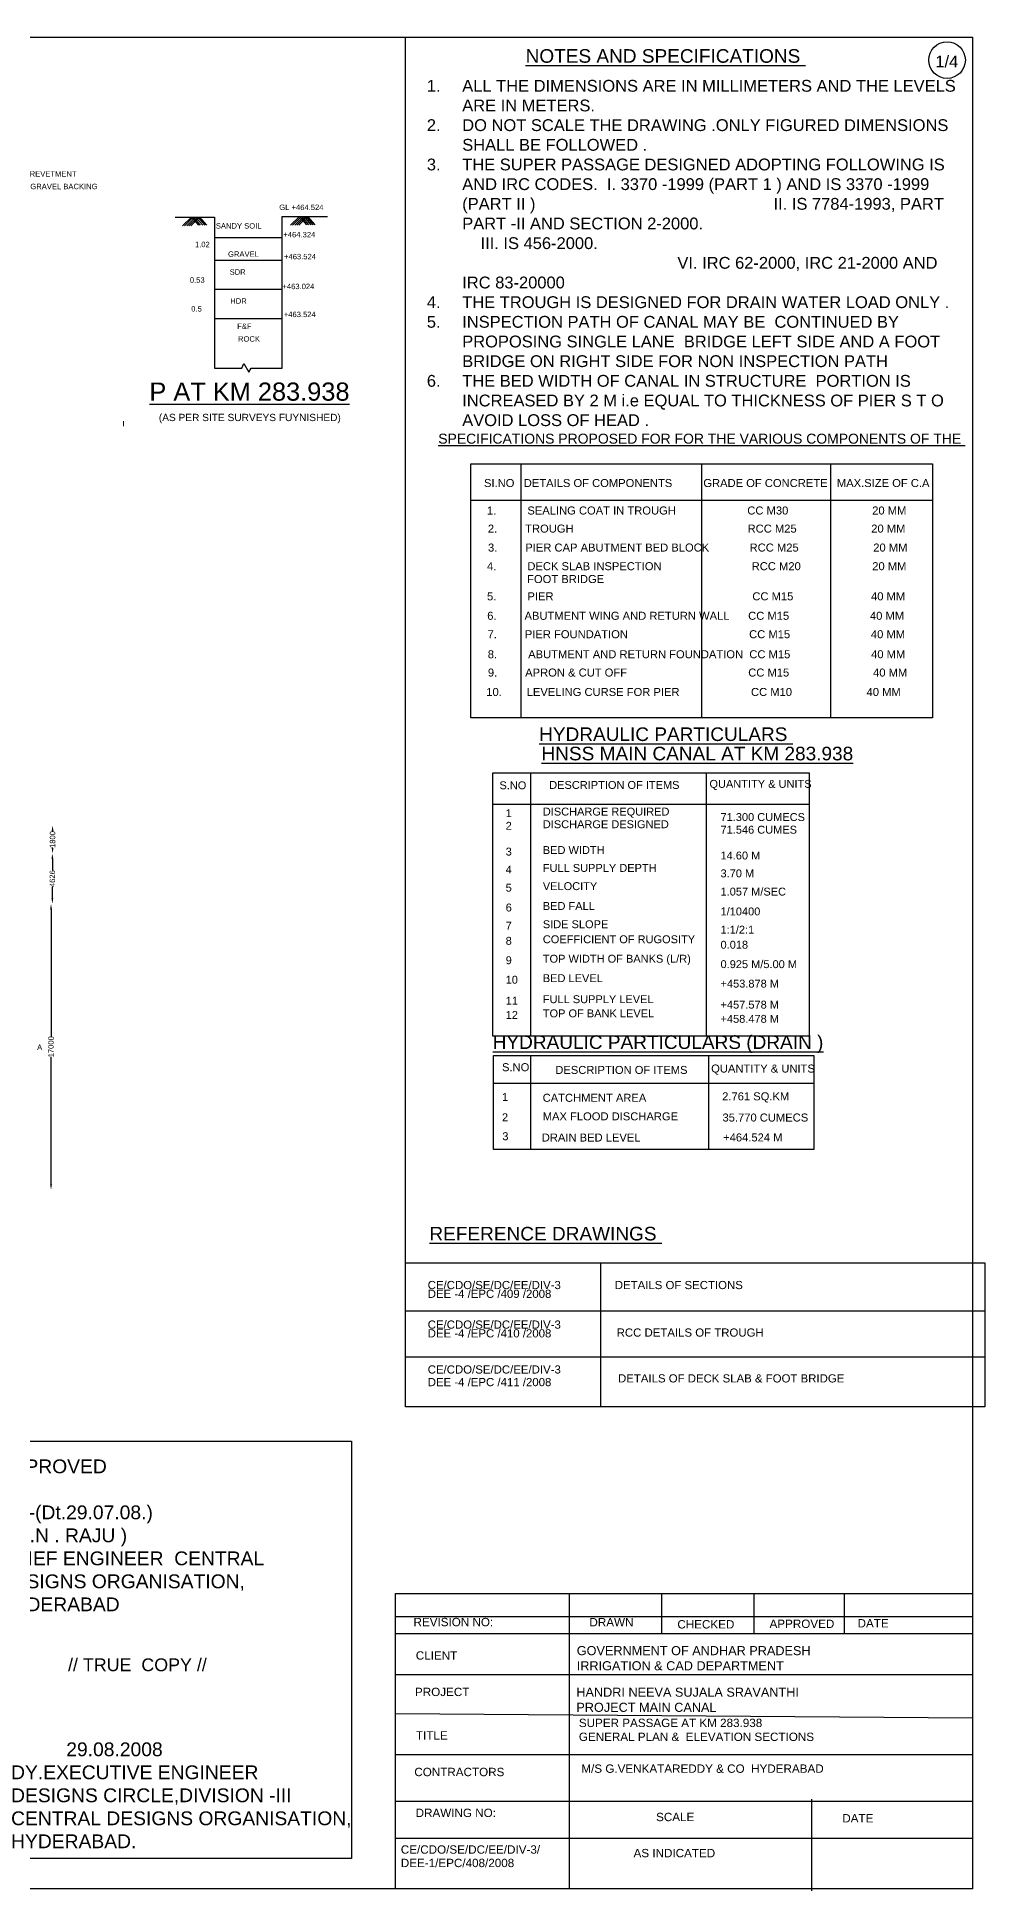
# Model space of a CAD drawing. Header units: millimetres. Extents: x 2520039 to 2670127, y 44348733 to 44450860.
# Drawn here: x 2617900 to 2670127, y 44348733 to 44450860 of the extents above; entities that cross this region are included whole.
import ezdxf

# ---------------------------------------------------------------- set-up
doc = ezdxf.new("R2010")
doc.units = ezdxf.units.MM
doc.header["$MEASUREMENT"] = 0
for name, color, linetype in [('DIMENSION', 7, 'Continuous'), ('DRAWING', 2, 'Continuous'), ('TEXT', 7, 'Continuous')]:
    doc.layers.add(name, color=color, linetype=linetype)
doc.styles.get("Standard").update_dxf_attribs({"font": 'arial.ttf', "height": 300})
doc.dimstyles.get("Standard").update_dxf_attribs({"dimtxt": 300, "dimasz": 300, "dimexe": 0.18, "dimexo": 0.0625, "dimgap": 0.09, "dimtad": 0, "dimdec": 0, "dimzin": 0, "dimdsep": 46, "dimtxsty": 'Standard', "dimcen": 0.09, "dimse1": 1, "dimse2": 1, "dimadec": 0, "dimazin": 0, "dimtfac": 1, "dimtdec": 0, "dimtofl": 0, "dimtmove": 0, "dimatfit": 3, "dimfxl": 1, "dimtolj": 1, "dimtzin": 0, "dimarcsym": 0})

# ---------------------------------------------------------------- blocks, each defined once
blk = doc.blocks.new('*D133')
at = {"layer": 'Defpoints', "color": 0, "transparency": 16777216}
for p in [(2618733, 44407424), (2618754, 44407424), (2618733, 44405882)]:
    blk.add_point(p, dxfattribs=at)
at = {"layer": 'DIMENSION', "color": 0, "lineweight": -2, "transparency": 16777216}
for p, q in [((2618754, 44407124), (2618754, 44407087)), ((2618754, 44406182), (2618754, 44406220))]:
    blk.add_line(p, q, dxfattribs=at)
at = {"layer": 'DIMENSION', "color": 0, "transparency": 16777216}
for points in [[(2618704, 44407124), (2618804, 44407124), (2618754, 44407424)], [(2618704, 44406182), (2618804, 44406182), (2618754, 44405882)]]:
    blk.add_solid(points, dxfattribs=at)
at = {"layer": 'DIMENSION', "color": 0, "transparency": 16777216, "insert": (2618754, 44406653), "char_height": 300, "attachment_point": 5, "rotation": 90}
blk.add_mtext('\\A1;1800', dxfattribs=at)
blk = doc.blocks.new('*D134')
at = {"layer": 'Defpoints', "color": 0, "transparency": 16777216}
for p in [(2618754, 44405882), (2618743, 44403112), (2618754, 44403112)]:
    blk.add_point(p, dxfattribs=at)
at = {"layer": 'DIMENSION', "color": 0, "lineweight": -2, "transparency": 16777216}
for p, q in [((2618743, 44405582), (2618743, 44404951)), ((2618743, 44403412), (2618743, 44404043))]:
    blk.add_line(p, q, dxfattribs=at)
at = {"layer": 'DIMENSION', "color": 0, "transparency": 16777216}
for points in [[(2618693, 44405582), (2618793, 44405582), (2618743, 44405882)], [(2618693, 44403412), (2618793, 44403412), (2618743, 44403112)]]:
    blk.add_solid(points, dxfattribs=at)
at = {"layer": 'DIMENSION', "color": 0, "transparency": 16777216, "insert": (2618743, 44404497), "char_height": 300, "attachment_point": 5, "rotation": 90}
blk.add_mtext('\\A1;4626', dxfattribs=at)
blk = doc.blocks.new('*D135')
at = {"layer": 'Defpoints', "color": 0, "transparency": 16777216}
for p in [(2618743, 44403112), (2618669, 44387362), (2618992, 44387362)]:
    blk.add_point(p, dxfattribs=at)
at = {"layer": 'DIMENSION', "color": 0, "lineweight": -2, "transparency": 16777216}
for p, q in [((2618669, 44402812), (2618669, 44395787)), ((2618669, 44387662), (2618669, 44394687))]:
    blk.add_line(p, q, dxfattribs=at)
at = {"layer": 'DIMENSION', "color": 0, "transparency": 16777216}
for points in [[(2618619, 44402812), (2618719, 44402812), (2618669, 44403112)], [(2618619, 44387662), (2618719, 44387662), (2618669, 44387362)]]:
    blk.add_solid(points, dxfattribs=at)
at = {"layer": 'DIMENSION', "color": 0, "transparency": 16777216, "insert": (2618669, 44395237), "char_height": 300, "attachment_point": 5, "rotation": 90}
blk.add_mtext('\\A1;17000', dxfattribs=at)

msp = doc.modelspace()

# ---------------------------------------------------------------- linework, layer by layer
at = {"layer": 'DIMENSION', "color": 0}
for points in [[(2669447.8, 44348850.6), (2520038.8, 44348850.6), (2520038.8, 44450860.4), (2669447.8, 44450860.4)], [(2641793.5, 44427346.7), (2667236.1, 44427346.7), (2667236.1, 44413351.5), (2641793.5, 44413351.5)], [(2643051.4, 44394764.5), (2660703.2, 44394764.5), (2660703.2, 44389578.6), (2643051.4, 44389578.6)], [(2638202.2, 44383342.1), (2670127.4, 44383342.1), (2670127.4, 44375405), (2638202.2, 44375405)], [(2615196.3, 44373518.8), (2635216.8, 44373518.8), (2635216.8, 44350515.9), (2615196.3, 44350515.9)]]:
    msp.add_lwpolyline(points, close=True, dxfattribs=at)
for points in [[(2638202.2, 44383342.1), (2638202.2, 44450860.4)], [(2648942.4, 44383342.1), (2648942.4, 44375405)], [(2638202.2, 44380695.3), (2670127.4, 44380695.3)], [(2670127.4, 44378137.3), (2638202.2, 44378137.3)]]:
    msp.add_lwpolyline(points, dxfattribs=at)
at = {"layer": 'DIMENSION'}
for points in [[(2660570.4, 44353796.2), (2660570.4, 44348732.8)], [(2637642.8, 44351640.5), (2669447.8, 44351640.5)]]:
    msp.add_lwpolyline(points, dxfattribs=at)
at = {"layer": 'DRAWING', "color": 0}
for points in [[(2625508.3, 44440943.2), (2627682.5, 44440943.2), (2627682.5, 44432612.7), (2629185.1, 44432612.7), (2629289.9, 44432879.6), (2629566.1, 44432400.1), (2629688.4, 44432612.7), (2631400.7, 44432612.7), (2631400.7, 44440972.8), (2633896.8, 44440972.8)], [(2625913.5, 44440465.9), (2626401.1, 44440943.2), (2626788.9, 44440490.8)], [(2626017.3, 44440465.9), (2626504.8, 44440943.2), (2626892.7, 44440490.8)], [(2626150.7, 44440465.9), (2626638.3, 44440943.2), (2627026.1, 44440490.8)], [(2626262.2, 44440465.9), (2626749.7, 44440943.2), (2627137.6, 44440490.8)], [(2626363.6, 44440465.9), (2626851.1, 44440943.2), (2627239, 44440490.8)], [(2631871.4, 44440495.5), (2632358.9, 44440972.8), (2632746.8, 44440520.4)], [(2631975.2, 44440495.5), (2632462.7, 44440972.8), (2632850.6, 44440520.4)], [(2632108.6, 44440495.5), (2632596.1, 44440972.8), (2632984, 44440520.4)], [(2632220.1, 44440495.5), (2632707.6, 44440972.8), (2633095.5, 44440520.4)], [(2632321.4, 44440495.5), (2632809, 44440972.8), (2633196.8, 44440520.4)], [(2627682.5, 44439820.4), (2631400.7, 44439820.4)], [(2627682.5, 44438573.8), (2631400.7, 44438573.8)], [(2627682.5, 44436969.7), (2631400.7, 44436969.7)], [(2627682.5, 44435365.6), (2631400.7, 44435365.6)]]:
    msp.add_lwpolyline(points, dxfattribs=at)
at = {"layer": 'TEXT', "color": 0}
for points in [[(2644553.3, 44427346.7), (2644553.3, 44413351.5)], [(2654514.8, 44427346.7), (2654514.8, 44413351.5)], [(2661622.2, 44427346.7), (2661622.2, 44413351.5)], [(2641793.5, 44425347.2), (2667236.1, 44425347.2)], [(2645097.4, 44410325.3), (2645097.4, 44395816.5)], [(2654777.4, 44395816.5), (2654777.4, 44410325.3)], [(2643014.2, 44408607.6), (2660444.6, 44408607.6)], [(2643051.4, 44389578.6), (2643051.4, 44394764.5), (2660703.2, 44394764.5), (2660703.2, 44389578.6)], [(2645082.5, 44394764.5), (2645082.5, 44389578.6)], [(2654888.5, 44394764.5), (2654888.5, 44389578.6)], [(2643051.4, 44393240.5), (2660703.2, 44393240.5)], [(2647218, 44365110.1), (2647218, 44348850.6)], [(2652310, 44365110.1), (2652310, 44362918.3)], [(2657402.1, 44365110.1), (2657402.1, 44362918.3)], [(2662369.4, 44365110.1), (2662369.4, 44362918.3)], [(2637642.8, 44363857.6), (2669447.8, 44363857.6)], [(2637642.8, 44362918.3), (2669447.8, 44362918.3)], [(2637642.8, 44360658.5), (2669447.8, 44360658.5)], [(2637642.8, 44358510.6), (2669447.8, 44358259.9)], [(2669447.8, 44356232.8), (2637642.8, 44356232.8)], [(2637642.8, 44353681.6), (2669447.8, 44353681.6)]]:
    msp.add_lwpolyline(points, dxfattribs=at)
for points in [[(2643014.2, 44410325.3), (2660444.6, 44410325.3), (2660444.6, 44395816.5), (2643014.2, 44395816.5)], [(2637642.8, 44365110.1), (2669447.8, 44365110.1), (2669447.8, 44348850.6), (2637642.8, 44348850.6)]]:
    msp.add_lwpolyline(points, close=True, dxfattribs=at)
msp.add_circle((2668042.6, 44449591.3), 1006.4, dxfattribs=at)

# ---------------------------------------------------------------- texts
at = {"layer": 'DIMENSION', "color": 0}
for s, p in [('CE/CDO/SE/DC/EE/DIV-3', (2639424.5, 44381886.3)), ('DEE -4 /EPC /409 /2008', (2639424.5, 44381404.4)), ('DETAILS OF SECTIONS ', (2649733.7, 44381886.3)), ('CE/CDO/SE/DC/EE/DIV-3', (2639424.5, 44379707.2)), ('DEE -4 /EPC /410 /2008', (2639424.5, 44379225.3)), ('RCC DETAILS OF TROUGH ', (2649834.7, 44379268.2)), ('CE/CDO/SE/DC/EE/DIV-3', (2639424.5, 44377234.2)), ('DEE -4 /EPC /411 /2008', (2639424.5, 44376539.3)), ('DETAILS OF DECK SLAB & FOOT BRIDGE ', (2649910.5, 44376744.1))]:
    msp.add_text(s, height=450, dxfattribs=at).set_placement(p)
at = {"layer": 'TEXT', "color": 0}
for s, height, p in [('%%UNOTES AND SPECIFICATIONS ', 750, (2644820.2, 44449445.2)), ('1/4', 650, (2667394.9, 44449188)), ('300 THICK SIDE REVETMENT ', 300, (2614210.5, 44443171.8)), ('OVER 150 THICK GRAVEL BACKING ', 300, (2614036.3, 44442480.3)), ('GL +464.524', 300, (2631245.3, 44441331.1)), ('SANDY SOIL', 300, (2627750.5, 44440309.6)), ('+464.324', 300, (2631471.1, 44439826.9)), ('1.02', 300, (2626599, 44439285.7)), ('GRAVEL ', 300, (2628421.2, 44438754.9)), ('+463.524', 300, (2631508.3, 44438617)), ('SDR', 300, (2628509.8, 44437768.9)), ('0.53', 300, (2626319.9, 44437324.8)), ('+463.024', 300, (2631420.4, 44436974.9)), ('0.5', 300, (2626395.2, 44435741.1)), ('HDR', 300, (2628546.4, 44436170.8)), ('+463.524', 300, (2631495.7, 44435433.1)), ('F&F', 300, (2628926, 44434780.4)), ('ROCK ', 300, (2628971, 44434083.5)), ('%%UP AT KM 283.938', 1000, (2624090.7, 44430830.2)), ('I', 300, (2622604.4, 44429413)), ('(AS PER SITE SURVEYS FUYNISHED)', 400, (2624608.7, 44429705.4)), ('%%USPECIFICATIONS PROPOSED FOR FOR THE VARIOUS COMPONENTS OF THE ', 550, (2640005, 44428461.7)), ('SI.NO   DETAILS OF COMPONENTS          GRADE OF CONCRETE   MAX.SIZE OF C.A', 441.092, (2642525.6, 44426072.8)), ('1.          SEALING COAT IN TROUGH                       CC M30                           20 MM', 441.092, (2642689.3, 44424559.1)), ('2.         TROUGH                                                        RCC M25                        20 MM', 441.0924, (2642739.9, 44423562.8)), ('3.         PIER CAP ABUTMENT BED BLOCK             RCC M25                        20 MM', 441.092, (2642747.2, 44422518.2)), ('4.          DECK SLAB INSPECTION                             RCC M20                       20 MM', 441.092, (2642690.5, 44421490.8)), (' FOOT BRIDGE ', 441.092, (2644730.5, 44420783.7)), ('5.          PIER                                                                CC M15                         40 MM', 441.0924, (2642693.3, 44419831.8)), ('6.         ABUTMENT WING AND RETURN WALL      CC M15                          40 MM', 441.092, (2642703.5, 44418759.3)), ('7.         PIER FOUNDATION                                       CC M15                          40 MM', 441.0924, (2642721.4, 44417743.2)), ('8.          ABUTMENT AND RETURN FOUNDATION  CC M15                          40 MM', 441.092, (2642734.2, 44416639.6)), ('9.         APRON & CUT OFF                                       CC M15                           40 MM', 441.0924, (2642740.7, 44415632.4)), ('10.        LEVELING CURSE FOR PIER                       CC M10                        40 MM', 441.092, (2642652.3, 44414561.4)), ('%%UHYDRAULIC PARTICULARS ', 750, (2645564.8, 44412081.3)), ('%%UHNSS MAIN CANAL AT KM 283.938', 750, (2645694.1, 44411015.7)), ('S.NO', 434.27, (2643376.9, 44409423.5)), ('DESCRIPTION OF ITEMS ', 434.266, (2646118.7, 44409443.3)), ('QUANTITY & UNITS', 434.266, (2654948.2, 44409502.9)), ('1', 434.3, (2643720.1, 44407891)), ('DISCHARGE REQUIRED ', 434.266, (2645767, 44407976.1)), ('2', 434.3, (2643720.1, 44407193.4)), ('DISCHARGE DESIGNED ', 434.266, (2645767, 44407278.5)), ('71.300 CUMECS', 434.266, (2655558.7, 44407675.7)), ('71.546 CUMES', 434.266, (2655558.7, 44406978.1)), ('3', 434.3, (2643720.1, 44405771.3)), ('BED WIDTH ', 434.27, (2645767, 44405856.3)), ('4', 434.3, (2643720.1, 44404788.2)), ('FULL SUPPLY DEPTH', 434.266, (2645767, 44404873.3)), ('14.60 M', 434.27, (2655558.7, 44405556)), ('5', 434.3, (2643720.1, 44403783.2)), ('VELOCITY ', 434.27, (2645767, 44403868.3)), ('3.70 M', 434.27, (2655558.7, 44404573)), ('6', 434.3, (2643720.1, 44402690.5)), ('BED FALL', 434.27, (2645767, 44402775.5)), ('1.057 M/SEC', 434.266, (2655558.7, 44403568)), ('7', 434.3, (2643720.1, 44401685.5)), ('SIDE SLOPE ', 434.266, (2645767, 44401770.5)), ('1/10400', 434.27, (2655558.7, 44402475.2)), ('8', 434.3, (2643720.1, 44400856.1)), ('COEFFICIENT OF RUGOSITY', 434.266, (2645767, 44400941.1)), ('0.018', 434.27, (2655558.7, 44400640.8)), ('1:1/2:1', 434.27, (2655558.7, 44401470.2)), ('9', 434.3, (2643720.1, 44399785.2)), ('TOP WIDTH OF BANKS (L/R)', 434.266, (2645767, 44399870.3)), ('0.925 M/5.00 M', 434.266, (2655558.7, 44399570)), ('10', 434.27, (2643720.1, 44398714.4)), ('BED LEVEL ', 434.27, (2645767, 44398799.5)), ('11', 434.27, (2643720.1, 44397555.7)), ('FULL SUPPLY LEVEL ', 434.266, (2645767, 44397640.8)), ('+453.878 M', 434.27, (2655558.7, 44398499.1)), ('12', 434.27, (2643720.1, 44396773.8)), ('TOP OF BANK LEVEL', 434.266, (2645767, 44396858.9)), ('+457.578 M', 434.27, (2655558.7, 44397340.5)), ('+458.478 M', 434.27, (2655558.7, 44396558.6)), ('%%UHYDRAULIC PARTICULARS (DRAIN )', 750, (2643006.4, 44395116.7)), ('A', 300, (2617904, 44395062.5)), ('S.NO', 440.73, (2643518.6, 44393890.6)), ('DESCRIPTION OF ITEMS', 440.727, (2646454.8, 44393740.8)), ('QUANTITY & UNITS', 440.727, (2655043.3, 44393816.9)), ('1', 440.7, (2643517, 44392254.1)), ('CATCHMENT AREA ', 440.727, (2645757.6, 44392205.7)), ('2.761 SQ.KM', 440.727, (2655649.9, 44392286)), ('2', 440.7, (2643515.1, 44391130.1)), ('MAX FLOOD DISCHARGE ', 440.727, (2645762.5, 44391183.1)), ('35.770 CUMECS', 440.727, (2655667.6, 44391118.5)), ('3', 440.7, (2643532.8, 44390087.2)), ('DRAIN BED LEVEL ', 440.727, (2645709.4, 44390016.5)), ('+464.524 M', 440.73, (2655703, 44390021.6)), ('%%UREFERENCE DRAWINGS ', 750, (2639519.1, 44384567)), ('REVISION NO:', 459.935, (2638642.3, 44363314.5)), ('DRAWN ', 459.94, (2648334.7, 44363305.7)), ('CHECKED ', 459.94, (2653180.7, 44363189.7)), ('APPROVED ', 459.94, (2658258.9, 44363218.7)), ('DATE ', 459.94, (2663109.7, 44363247.8)), ('// TRUE  COPY //', 703.619, (2619606, 44360838.6)), ('CLIENT', 459.94, (2638768.2, 44361473.7)), ('PROJECT', 459.94, (2638723.1, 44359467.2)), ('TITLE ', 459.94, (2638777, 44357069.8)), ('CONTRACTORS ', 459.935, (2638687.3, 44355055)), ('DRAWING NO:', 459.935, (2638759.7, 44352803.7)), ('SCALE ', 459.94, (2652007.7, 44352576.5)), ('DATE ', 459.94, (2662267.3, 44352504.4)), ('CE/CDO/SE/DC/EE/DIV-3/', 459.935, (2637942, 44350783.4)), ('AS INDICATED ', 459.935, (2650766.7, 44350586.7)), ('DEE-1/EPC/408/2008', 459.935, (2637942, 44350044.6))]:
    msp.add_text(s, height=height, dxfattribs=at).set_placement(p)
at = {"layer": 'TEXT', "color": 0, "insert": (2638726.6, 44448501.2), "char_height": 650, "attachment_point": 1}
msp.add_mtext_dynamic_manual_height_columns('\\pi-1950,l2600,t2600;1.^IALL THE DIMENSIONS ARE IN MILLIMETERS AND THE LEVELS ARE IN METERS.\\P2.^IDO NOT SCALE THE DRAWING .ONLY FIGURED DIMENSIONS SHALL BE FOLLOWED .\\P3.^ITHE SUPER PASSAGE DESIGNED ADOPTING FOLLOWING IS AND IRC CODES.  I. 3370 -1999 (PART 1 ) AND IS 3370 -1999 (PART II )                                                    II. IS 7784-1993, PART  PART -II AND SECTION 2-2000.                                                              III. IS 456-2000.                                                                                                                                VI. IRC 62-2000, IRC 21-2000 AND IRC 83-20000\\P4.^ITHE TROUGH IS DESIGNED FOR DRAIN WATER LOAD ONLY .\\P5.^IINSPECTION PATH OF CANAL MAY BE  CONTINUED BY PROPOSING SINGLE LANE  BRIDGE LEFT SIDE AND A FOOT BRIDGE ON RIGHT SIDE FOR NON INSPECTION PATH \\P6.^ITHE BED WIDTH OF CANAL IN STRUCTURE  PORTION IS INCREASED BY 2 M i.e EQUAL TO THICKNESS OF PIER S T O AVOID LOSS OF HEAD .', width=30328.458, gutter_width=450, heights=[0], dxfattribs=at)
at = {"layer": 'TEXT', "color": 0, "attachment_point": 1}
for s, insert, char_height, width in [('APPROVED  \\P\\PSd/-(Dt.29.07.08.) \\P(I.S.N . RAJU ) \\PCHIEF ENGINEER  CENTRAL DESIGNS ORGANISATION, HYDERABAD ', (2615843.4, 44372502.3), 760, 18871.147), ('GOVERNMENT OF ANDHAR PRADESH  IRRIGATION & CAD DEPARTMENT ', (2647637.2, 44362220.2), 500, 14757.778), ('HANDRI NEEVA SUJALA SRAVANTHI PROJECT MAIN CANAL ', (2647614, 44359931.1), 500, 13031.916), ('SUPER PASSAGE AT KM 283.938 GENERAL PLAN &  ELEVATION SECTIONS ', (2647752.9, 44358220.1), 459.935, 13139.84), ('^I29.08.2008 \\PDY.EXECUTIVE ENGINEER  \\PDESIGNS CIRCLE,DIVISION -III \\PCENTRAL DESIGNS ORGANISATION, \\PHYDERABAD.', (2616468.9, 44356914.2), 760, 30404.863), ('M/S G.VENKATAREDDY & CO  HYDERABAD ', (2647891.7, 44355699.8), 459.935, 13139.84)]:
    msp.add_mtext(s, dxfattribs=dict(at, insert=insert, char_height=char_height, width=width))

# ---------------------------------------------------------------- dimensions: what is measured, and where the dimension line sits
at = {"layer": 'DIMENSION', "color": 0}
for base, p1, p2, text, picture, middle in [((2618753.9, 44407424.5), (2618732.6, 44405882.2), (2618732.6, 44407424.5), '1800', '*D133', (2618753.9, 44406653.3)), ((2618742.5, 44403111.5), (2618753.9, 44405882.2), (2618753.9, 44403111.5), '4626', '*D134', (2618742.5, 44404496.8)), ((2618668.8, 44387361.7), (2618742.5, 44403111.5), (2618991.5, 44387361.7), '17000', '*D135', (2618668.8, 44395236.6))]:
    dim = msp.add_linear_dim(base=base, p1=p1, p2=p2, angle=90, text=text, dimstyle='Standard', dxfattribs=at)
    dim.commit()
    dim.dimension.update_dxf_attribs({"geometry": picture, "text_midpoint": middle})

doc.saveas('drawing.dxf')
